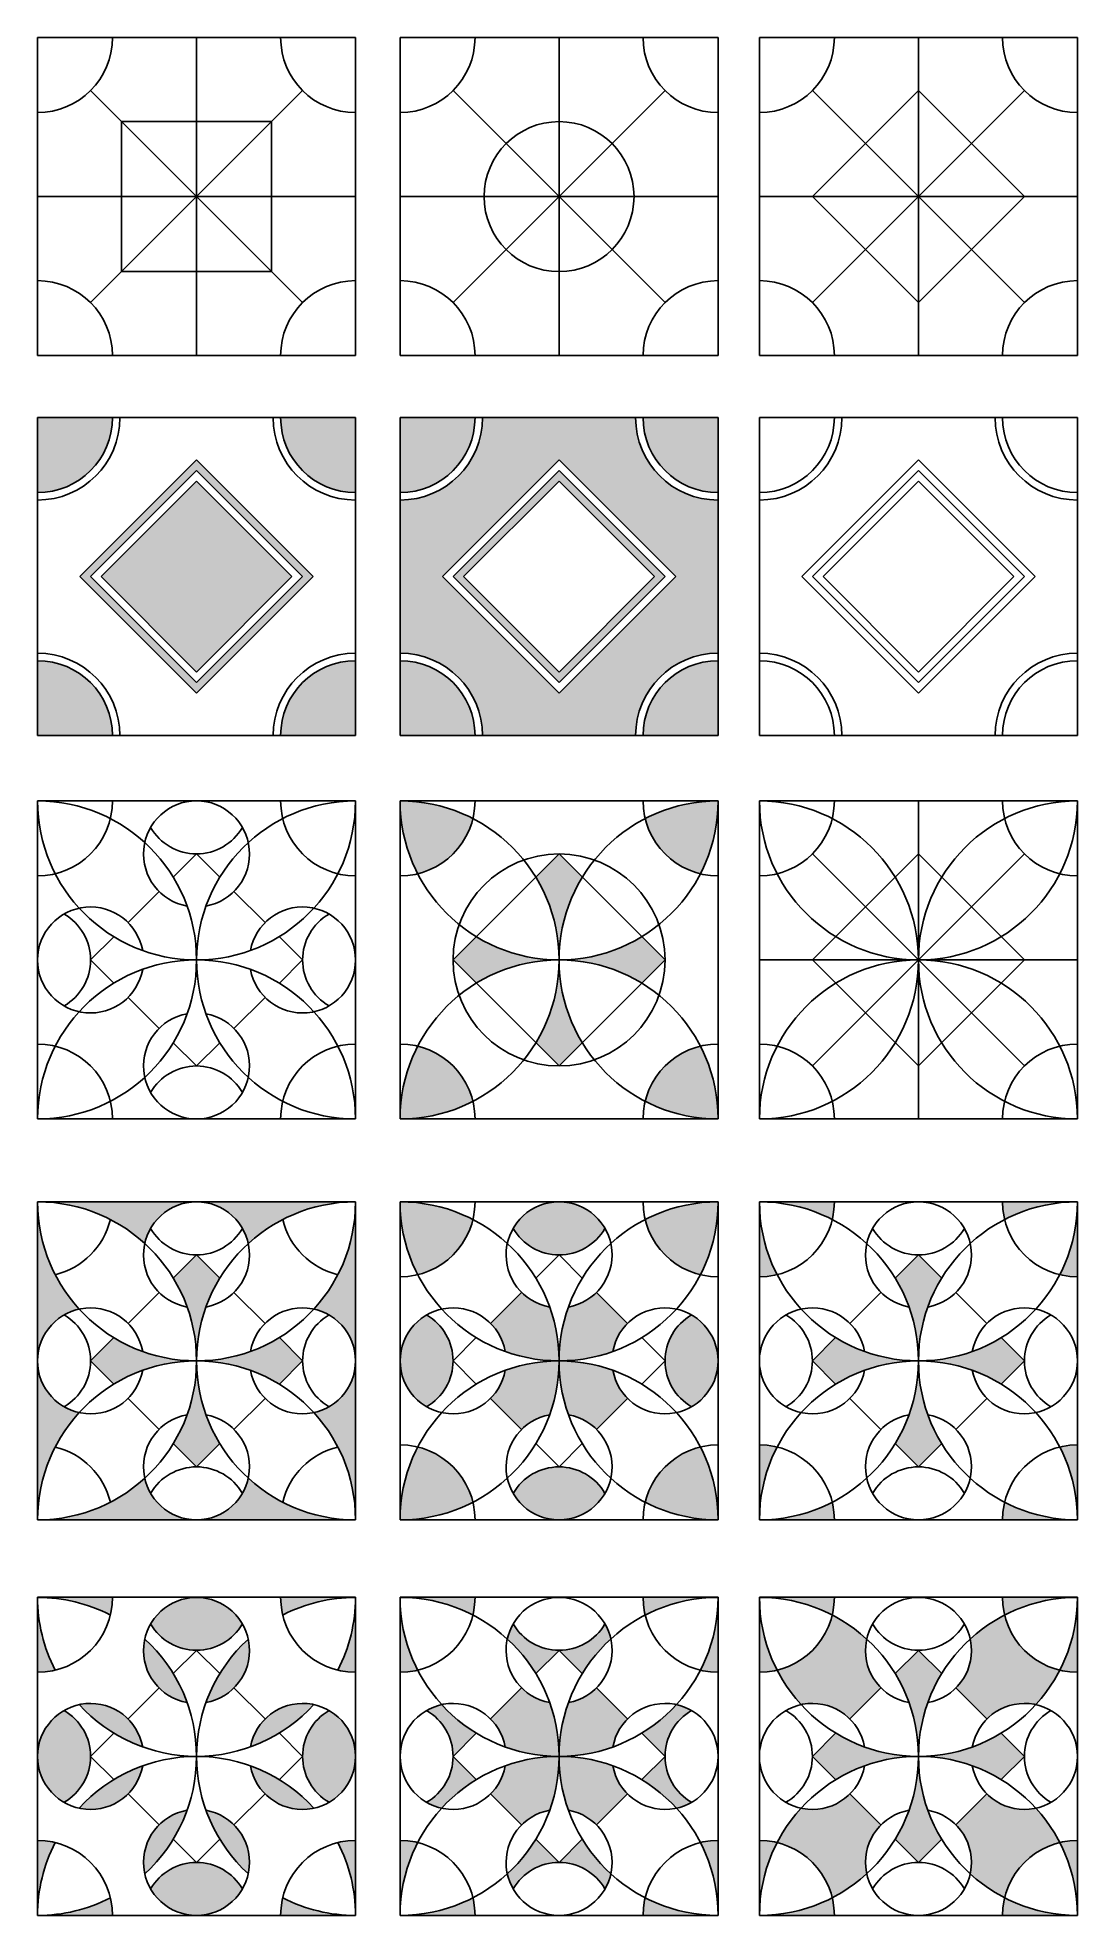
# Model space of a CAD drawing. Header units: inches. Extents: x -112 to 27, y -215 to 35.
import ezdxf

# ---------------------------------------------------------------- set-up
doc = ezdxf.new("R2010")
doc.units = ezdxf.units.IN
doc.header["$MEASUREMENT"] = 0

msp = doc.modelspace()

# ---------------------------------------------------------------- hatches: boundary and pattern name
h = msp.add_hatch(color=256)
h.paths.add_polyline_path([(-77.6, -36.74), (-90.33, -24.01), (-103.05, -36.74), (-90.33, -49.47)])
h.paths.add_polyline_path([(-101.54, -15.53), (-111.54, -15.53), (-111.54, -25.53, 0.414214)])
h.paths.add_polyline_path([(-111.54, -47.95), (-111.54, -57.95), (-101.54, -57.95, 0.414214)])
h.paths.add_polyline_path([(-69.11, -47.95, 0.414214), (-79.11, -57.95), (-69.11, -57.95)])
h.paths.add_polyline_path([(-69.11, -15.53), (-79.11, -15.53, 0.414214), (-69.11, -25.53)])
h = msp.add_hatch(color=256)
h.paths.add_polyline_path([(-20.75, -26.53, -0.414214), (-31.75, -15.53), (-52.17, -15.53, -0.414214), (-63.17, -26.53), (-63.17, -46.95, -0.414214), (-52.17, -57.95), (-31.75, -57.95, -0.414214), (-20.75, -46.95)])
h.paths.add_polyline_path([(-26.4, -36.74), (-41.96, -52.29), (-57.52, -36.74), (-41.96, -21.18)], flags=16)
h.paths.add_polyline_path([(-27.82, -36.74), (-41.96, -50.88), (-56.1, -36.74), (-41.96, -22.6)], flags=0)
h.paths.add_polyline_path([(-29.23, -36.74), (-41.96, -49.47), (-54.69, -36.74), (-41.96, -24.01)], flags=0)
h = msp.add_hatch(color=256)
h.paths.add_polyline_path([(-20.75, -15.53), (-30.75, -15.53, 0.414214), (-20.75, -25.53)])
h.paths.add_polyline_path([(-53.17, -15.53), (-63.17, -15.53), (-63.17, -25.53, 0.414214)])
h.paths.add_polyline_path([(-63.17, -47.95), (-63.17, -57.95), (-53.17, -57.95, 0.414214)])
h.paths.add_polyline_path([(-20.75, -47.95, 0.414214), (-30.75, -57.95), (-20.75, -57.95)])
h = msp.add_hatch(color=256)
h.paths.add_polyline_path([(-74.77, -36.74), (-90.33, -21.18), (-105.88, -36.74), (-90.33, -52.29)])
h.paths.add_polyline_path([(-90.33, -50.88), (-104.47, -36.74), (-90.33, -22.6), (-76.18, -36.74)], flags=16)
h.paths.add_polyline_path([(-90.33, -49.47), (-103.05, -36.74), (-90.33, -24.01), (-77.6, -36.74)], flags=0)
h = msp.add_hatch(color=256)
h.paths.add_polyline_path([(-30.92, -84.77, -0.137725), (-41.96, -87.87, -0.137725), (-30.92, -90.97), (-27.82, -87.87)])
h.paths.add_polyline_path([(-38.86, -76.82), (-41.96, -73.72), (-45.06, -76.82, -0.137725), (-41.96, -87.87, -0.137725)])
h.paths.add_polyline_path([(-53, -84.77), (-56.1, -87.87), (-53, -90.97, -0.137725), (-41.96, -87.87, -0.137725)])
h.paths.add_polyline_path([(-41.96, -87.87, -0.137725), (-45.06, -98.91), (-41.96, -102.01), (-38.86, -98.91, -0.137725)])
h.paths.add_polyline_path([(-53.45, -69.01, 0.119535), (-63.17, -66.65, 0.119535), (-60.82, -76.37, 0.280776)])
h.paths.add_polyline_path([(-60.82, -99.36, 0.119535), (-63.17, -109.08, 0.119535), (-53.45, -106.72, 0.280776)])
h.paths.add_polyline_path([(-23.1, -99.36, 0.280776), (-30.46, -106.72, 0.119535), (-20.75, -109.08, 0.119535)])
h.paths.add_polyline_path([(-20.75, -66.65, 0.119535), (-30.46, -69.01, 0.280776), (-23.1, -76.37, 0.119535)])
h = msp.add_hatch(color=256)
h.paths.add_polyline_path([(-111.54, -120.13), (-111.54, -141.34, -0.352097), (-105.99, -134.44, -0.187199)])
h.paths.add_polyline_path([(-90.33, -120.13), (-111.54, -120.13, -0.187199), (-97.23, -125.68, -0.352097)])
h.paths.add_polyline_path([(-69.11, -120.13), (-90.33, -120.13, -0.352097), (-83.42, -125.68, -0.187199)])
h.paths.add_polyline_path([(-69.11, -120.13, -0.187199), (-74.66, -134.44, -0.352097), (-69.11, -141.34)])
h.paths.add_polyline_path([(-69.11, -141.34, -0.352097), (-74.66, -148.25, -0.187199), (-69.11, -162.55)])
h.paths.add_polyline_path([(-83.42, -157, -0.352097), (-90.33, -162.55), (-69.11, -162.55, -0.187199)])
h.paths.add_polyline_path([(-97.23, -157, -0.187199), (-111.54, -162.55), (-90.33, -162.55, -0.352097)])
h.paths.add_polyline_path([(-105.99, -148.25, -0.352097), (-111.54, -141.34), (-111.54, -162.55, -0.187199)])
h.paths.add_polyline_path([(-90.33, -141.34, -0.137725), (-101.37, -138.24), (-104.47, -141.34), (-101.37, -144.44, -0.137725)])
h.paths.add_polyline_path([(-87.23, -130.3), (-90.33, -127.2), (-93.43, -130.3, -0.137725), (-90.33, -141.34, -0.137725)])
h.paths.add_polyline_path([(-79.28, -138.24, -0.137725), (-90.33, -141.34, -0.137725), (-79.28, -144.44), (-76.18, -141.34)])
h.paths.add_polyline_path([(-90.33, -141.34, -0.137725), (-93.43, -152.38), (-90.33, -155.48), (-87.23, -152.38, -0.137725)])
h = msp.add_hatch(color=256)
h.paths.add_polyline_path([(-60.82, -152.84, 0.119535), (-63.17, -162.55, 0.119535), (-53.45, -160.2, 0.280776)])
h.paths.add_polyline_path([(-59.64, -135.22, 0.57735), (-59.64, -147.47, 0.57735)])
h.paths.add_polyline_path([(-53.45, -122.49, 0.119535), (-63.17, -120.13, 0.119535), (-60.82, -129.85, 0.280776)])
h.paths.add_polyline_path([(-20.75, -120.13, 0.119535), (-30.46, -122.49, 0.280776), (-23.1, -129.85, 0.119535)])
h.paths.add_polyline_path([(-48.08, -123.66, 0.57735), (-35.84, -123.66, 0.57735)])
h.paths.add_polyline_path([(-24.28, -135.22, 0.57735), (-24.28, -147.47, 0.57735)])
h.paths.add_polyline_path([(-23.1, -152.84, 0.280776), (-30.46, -160.2, 0.119535), (-20.75, -162.55, 0.119535)])
h.paths.add_polyline_path([(-35.84, -159.02, 0.57735), (-48.08, -159.02, 0.57735)])
h = msp.add_hatch(color=256)
h.paths.add_polyline_path([(20.13, -141.34), (17.03, -138.24, -0.137725), (5.99, -141.34, -0.137725), (17.03, -144.44)])
h.paths.add_polyline_path([(5.99, -141.34, -0.137725), (-5.06, -138.24), (-8.16, -141.34), (-5.06, -144.44, -0.137725)])
h.paths.add_polyline_path([(9.09, -130.3), (5.99, -127.2), (2.89, -130.3, -0.137725), (5.99, -141.34, -0.137725)])
h.paths.add_polyline_path([(5.99, -141.34, -0.137725), (2.89, -152.38), (5.99, -155.48), (9.09, -152.38, -0.137725)])
h.paths.add_polyline_path([(27.2, -120.13, -0.119535), (24.84, -129.85, 0.059556), (27.2, -130.13)])
h.paths.add_polyline_path([(27.2, -120.13), (17.2, -120.13, 0.059556), (17.48, -122.49, -0.119535)])
h.paths.add_polyline_path([(-5.23, -120.13), (-15.23, -120.13, -0.119535), (-5.51, -122.49, 0.059556)])
h.paths.add_polyline_path([(-15.23, -120.13), (-15.23, -130.13, 0.059556), (-12.87, -129.85, -0.119535)])
h.paths.add_polyline_path([(-12.87, -152.84, 0.059556), (-15.23, -152.55), (-15.23, -162.55, -0.119535)])
h.paths.add_polyline_path([(-5.51, -160.2, -0.119535), (-15.23, -162.55), (-5.23, -162.55, 0.059556)])
h.paths.add_polyline_path([(17.48, -160.2, 0.059556), (17.2, -162.55), (27.2, -162.55, -0.119535)])
h.paths.add_polyline_path([(27.2, -152.55, 0.059556), (24.84, -152.84, -0.119535), (27.2, -162.55)])
h = msp.add_hatch(color=256)
h.paths.add_polyline_path([(-43.21, -134.16, -0.152987), (-46.96, -132.2), (-51.1, -136.34, -0.152987), (-49.14, -140.09, 0.086575), (-41.96, -141.34, 0.086575)])
h.paths.add_polyline_path([(-32.82, -136.34), (-36.96, -132.2, -0.152987), (-40.71, -134.16, 0.086575), (-41.96, -141.34, 0.086575), (-34.78, -140.09, -0.152987)])
h.paths.add_polyline_path([(-41.96, -141.34, 0.086575), (-49.14, -142.59, -0.152987), (-51.1, -146.34), (-46.96, -150.48, -0.152987), (-43.21, -148.52, 0.086575)])
h.paths.add_polyline_path([(-34.78, -142.59, 0.086575), (-41.96, -141.34, 0.086575), (-40.71, -148.52, -0.152987), (-36.96, -150.48), (-32.82, -146.34, -0.152987)])
h = msp.add_hatch(color=256)
h.paths.add_polyline_path([(-69.11, -172.88, -0.119535), (-71.47, -182.6, 0.059556), (-69.11, -182.88)])
h.paths.add_polyline_path([(-69.11, -172.88), (-79.11, -172.88, 0.059556), (-78.83, -175.24, -0.119535)])
h.paths.add_polyline_path([(-101.54, -172.88), (-111.54, -172.88, -0.119535), (-101.82, -175.24, 0.059556)])
h.paths.add_polyline_path([(-111.54, -172.88), (-111.54, -182.88, 0.059556), (-109.18, -182.6, -0.119535)])
h.paths.add_polyline_path([(-109.18, -205.59, 0.059556), (-111.54, -205.31), (-111.54, -215.31, -0.119535)])
h.paths.add_polyline_path([(-101.82, -212.95, -0.119535), (-111.54, -215.31), (-101.54, -215.31, 0.059556)])
h.paths.add_polyline_path([(-78.83, -212.95, 0.059556), (-79.11, -215.31), (-69.11, -215.31, -0.119535)])
h.paths.add_polyline_path([(-69.11, -205.31, 0.059556), (-71.47, -205.59, -0.119535), (-69.11, -215.31)])
h.paths.add_polyline_path([(-84.2, -211.78, 0.57735), (-96.45, -211.78, 0.57735)])
h.paths.add_polyline_path([(-91.58, -201.28, 0.425527), (-97.23, -209.76, 0.12188)])
h.paths.add_polyline_path([(-89.07, -201.28, 0.12188), (-83.42, -209.76, 0.425527)])
h.paths.add_polyline_path([(-83.14, -195.35, 0.425527), (-74.66, -201, 0.12188)])
h.paths.add_polyline_path([(-72.65, -187.97, 0.57735), (-72.65, -200.22, 0.57735)])
h.paths.add_polyline_path([(-74.66, -187.19, 0.425527), (-83.14, -192.84, 0.12188)])
h.paths.add_polyline_path([(-83.42, -178.44, 0.12188), (-89.07, -186.91, 0.425527)])
h.paths.add_polyline_path([(-97.23, -178.44, 0.425527), (-91.58, -186.91, 0.12188)])
h.paths.add_polyline_path([(-84.2, -176.42, 0.57735), (-96.45, -176.42, 0.57735)])
h.paths.add_polyline_path([(-105.99, -187.19, 0.12188), (-97.51, -192.84, 0.425527)])
h.paths.add_polyline_path([(-97.51, -195.35, 0.12188), (-105.99, -201, 0.425527)])
h.paths.add_polyline_path([(-108, -187.97, 0.57735), (-108, -200.22, 0.57735)])
h = msp.add_hatch(color=256)
h.paths.add_polyline_path([(-35.05, -178.44, 0.076893), (-35.84, -176.42, -0.267949), (-41.96, -179.96), (-38.86, -183.06, -0.070896)])
h.paths.add_polyline_path([(-41.96, -179.96, -0.267949), (-48.08, -176.42, 0.076893), (-48.87, -178.44, -0.070896), (-45.06, -183.06)])
h.paths.add_polyline_path([(-53, -191, -0.070896), (-57.62, -187.19, 0.076893), (-59.64, -187.97, -0.267949), (-56.1, -194.1)])
h.paths.add_polyline_path([(-53, -197.2), (-56.1, -194.1, -0.267949), (-59.64, -200.22, 0.076893), (-57.62, -201, -0.070896)])
h.paths.add_polyline_path([(-45.06, -205.14, -0.070896), (-48.87, -209.76, 0.076893), (-48.08, -211.78, -0.267949), (-41.96, -208.24)])
h.paths.add_polyline_path([(-38.86, -205.14), (-41.96, -208.24, -0.267949), (-35.84, -211.78, 0.076893), (-35.05, -209.76, -0.070896)])
h.paths.add_polyline_path([(-27.82, -194.1), (-30.92, -197.2, -0.070896), (-26.3, -201, 0.076893), (-24.28, -200.22, -0.267949)])
h.paths.add_polyline_path([(-24.28, -187.97, 0.076893), (-26.3, -187.19, -0.070896), (-30.92, -191), (-27.82, -194.1, -0.267949)])
h.paths.add_polyline_path([(-20.75, -172.88, -0.119535), (-23.1, -182.6, 0.059556), (-20.75, -182.88)])
h.paths.add_polyline_path([(-20.75, -172.88), (-30.75, -172.88, 0.059556), (-30.46, -175.24, -0.119535)])
h.paths.add_polyline_path([(-53.17, -172.88), (-63.17, -172.88, -0.119535), (-53.45, -175.24, 0.059556)])
h.paths.add_polyline_path([(-63.17, -172.88), (-63.17, -182.88, 0.059556), (-60.82, -182.6, -0.119535)])
h.paths.add_polyline_path([(-60.82, -205.59, 0.059556), (-63.17, -205.31), (-63.17, -215.31, -0.119535)])
h.paths.add_polyline_path([(-53.45, -212.95, -0.119535), (-63.17, -215.31), (-53.17, -215.31, 0.059556)])
h.paths.add_polyline_path([(-30.46, -212.95, 0.059556), (-30.75, -215.31), (-20.75, -215.31, -0.119535)])
h.paths.add_polyline_path([(-20.75, -205.31, 0.059556), (-23.1, -205.59, -0.119535), (-20.75, -215.31)])
h = msp.add_hatch(color=256)
h.paths.add_polyline_path([(27.2, -172.88), (17.2, -172.88, 0.059556), (17.48, -175.24, -0.119535)])
h.paths.add_polyline_path([(27.2, -172.88, -0.119535), (24.84, -182.6, 0.059556), (27.2, -182.88)])
h.paths.add_polyline_path([(27.2, -205.31, 0.059556), (24.84, -205.59, -0.119535), (27.2, -215.31)])
h.paths.add_polyline_path([(17.48, -212.95, 0.059556), (17.2, -215.31), (27.2, -215.31, -0.119535)])
h.paths.add_polyline_path([(-5.51, -212.95, -0.119535), (-15.23, -215.31), (-5.23, -215.31, 0.059556)])
h.paths.add_polyline_path([(-12.87, -205.59, 0.059556), (-15.23, -205.31), (-15.23, -215.31, -0.119535)])
h.paths.add_polyline_path([(-15.23, -172.88), (-15.23, -182.88, 0.059556), (-12.87, -182.6, -0.119535)])
h.paths.add_polyline_path([(-5.23, -172.88), (-15.23, -172.88, -0.119535), (-5.51, -175.24, 0.059556)])
h = msp.add_hatch(color=256)
h.paths.add_polyline_path([(-0.92, -178.44, 0.066183), (-5.51, -175.24, -0.280776), (-12.87, -182.6, 0.066183), (-9.68, -187.19, -0.255882), (-3.16, -189.1), (0.99, -184.96, -0.255882)])
h.paths.add_polyline_path([(0.99, -203.24), (-3.16, -199.1, -0.255882), (-9.68, -201, 0.066183), (-12.87, -205.59, -0.280776), (-5.51, -212.95, 0.066183), (-0.92, -209.76, -0.255882)])
h.paths.add_polyline_path([(24.84, -205.59, 0.066183), (21.65, -201, -0.255882), (15.13, -199.1), (10.99, -203.24, -0.255882), (12.89, -209.76, 0.066183), (17.48, -212.95, -0.280776)])
h.paths.add_polyline_path([(24.84, -182.6, -0.280776), (17.48, -175.24, 0.066183), (12.89, -178.44, -0.255882), (10.99, -184.96), (15.13, -189.1, -0.255882), (21.65, -187.19, 0.066183)])
h = msp.add_hatch(color=256)
h.paths.add_polyline_path([(9.09, -183.06), (5.99, -179.96), (2.89, -183.06, -0.137725), (5.99, -194.1, -0.137725)])
h.paths.add_polyline_path([(5.99, -194.1, -0.137725), (2.89, -205.14), (5.99, -208.24), (9.09, -205.14, -0.137725)])
h.paths.add_polyline_path([(-5.06, -191), (-8.16, -194.1), (-5.06, -197.2, -0.137725), (5.99, -194.1, -0.137725)])
h.paths.add_polyline_path([(20.13, -194.1), (17.03, -191, -0.137725), (5.99, -194.1, -0.137725), (17.03, -197.2)])
h = msp.add_hatch(color=256)
h.paths.add_polyline_path([(-43.21, -186.91, -0.152987), (-46.96, -184.96), (-51.1, -189.1, -0.152987), (-49.14, -192.84, 0.086575), (-41.96, -194.1, 0.086575)])
h.paths.add_polyline_path([(-32.82, -189.1), (-36.96, -184.96, -0.152987), (-40.71, -186.91, 0.086575), (-41.96, -194.1, 0.086575), (-34.78, -192.84, -0.152987)])
h.paths.add_polyline_path([(-41.96, -194.1, 0.086575), (-49.14, -195.35, -0.152987), (-51.1, -199.1), (-46.96, -203.24, -0.152987), (-43.21, -201.28, 0.086575)])
h.paths.add_polyline_path([(-34.78, -195.35, 0.086575), (-41.96, -194.1, 0.086575), (-40.71, -201.28, -0.152987), (-36.96, -203.24), (-32.82, -199.1, -0.152987)])

# ---------------------------------------------------------------- linework, layer by layer
for p, q in [((-69.11, 35.16), (-111.54, 35.16)), ((-111.54, 35.16), (-111.54, -7.26)), ((-90.33, 35.16), (-90.33, -7.26)), ((-69.11, -7.26), (-69.11, 35.16)), ((-20.75, 35.16), (-63.17, 35.16)), ((-63.17, 35.16), (-63.17, -7.26)), ((-41.96, 35.16), (-41.96, -7.26)), ((-20.75, -7.26), (-20.75, 35.16)), ((27.2, 35.16), (-15.23, 35.16)), ((-15.23, 35.16), (-15.23, -7.26)), ((5.99, 28.09), (5.99, 35.16)), ((5.99, 35.16), (5.99, -7.26)), ((27.2, -7.26), (27.2, 35.16)), ((-104.47, 28.09), (-76.18, -0.19)), ((-76.18, 28.09), (-104.47, -0.19)), ((-56.1, 28.09), (-27.82, -0.19)), ((-27.82, 28.09), (-56.1, -0.19)), ((5.99, 28.09), (-8.16, 13.95)), ((-8.16, 28.09), (20.13, -0.19)), ((20.13, 28.09), (-8.16, -0.19)), ((20.13, 13.95), (5.99, 28.09)), ((-80.33, 23.95), (-100.33, 23.95)), ((-100.33, 23.95), (-100.33, 3.95)), ((-80.33, 13.95), (-80.33, 23.95)), ((-111.54, 13.95), (-69.11, 13.95)), ((-80.33, 3.95), (-80.33, 13.95)), ((-63.17, 13.95), (-20.75, 13.95)), ((-15.23, 13.95), (27.2, 13.95)), ((-8.16, 13.95), (5.99, -0.19)), ((5.99, -0.19), (20.13, 13.95)), ((-100.33, 3.95), (-80.33, 3.95)), ((-111.54, -7.26), (-69.11, -7.26)), ((-63.17, -7.26), (-20.75, -7.26)), ((-15.23, -7.26), (27.2, -7.26)), ((-69.11, -15.53), (-111.54, -15.53)), ((-111.54, -15.53), (-111.54, -57.95)), ((-69.11, -57.95), (-69.11, -15.53)), ((-20.75, -15.53), (-63.17, -15.53)), ((-63.17, -15.53), (-63.17, -57.95)), ((-20.75, -57.95), (-20.75, -15.53)), ((27.2, -15.53), (-15.23, -15.53)), ((-15.23, -15.53), (-15.23, -57.95)), ((27.2, -57.95), (27.2, -15.53)), ((-90.33, -21.18), (-105.88, -36.74)), ((-74.77, -36.74), (-90.33, -21.18)), ((-41.96, -21.18), (-57.52, -36.74)), ((-26.4, -36.74), (-41.96, -21.18)), ((5.99, -21.18), (-9.57, -36.74)), ((21.54, -36.74), (5.99, -21.18)), ((-90.33, -22.6), (-104.47, -36.74)), ((-90.33, -24.01), (-103.05, -36.74)), ((-76.18, -36.74), (-90.33, -22.6)), ((-77.6, -36.74), (-90.33, -24.01)), ((-41.96, -22.6), (-56.1, -36.74)), ((-41.96, -24.01), (-54.69, -36.74)), ((-27.82, -36.74), (-41.96, -22.6)), ((-29.23, -36.74), (-41.96, -24.01)), ((5.99, -22.6), (-8.16, -36.74)), ((5.99, -24.01), (-6.74, -36.74)), ((20.13, -36.74), (5.99, -22.6)), ((18.71, -36.74), (5.99, -24.01)), ((-105.88, -36.74), (-90.33, -52.29)), ((-104.47, -36.74), (-90.33, -50.88)), ((-103.05, -36.74), (-90.33, -49.47)), ((-90.33, -50.88), (-76.18, -36.74)), ((-90.33, -49.47), (-77.6, -36.74)), ((-90.33, -52.29), (-74.77, -36.74)), ((-57.52, -36.74), (-41.96, -52.29)), ((-56.1, -36.74), (-41.96, -50.88)), ((-54.69, -36.74), (-41.96, -49.47)), ((-41.96, -50.88), (-27.82, -36.74)), ((-41.96, -49.47), (-29.23, -36.74)), ((-41.96, -52.29), (-26.4, -36.74)), ((-9.57, -36.74), (5.99, -52.29)), ((-8.16, -36.74), (5.99, -50.88)), ((-6.74, -36.74), (5.99, -49.47)), ((5.99, -50.88), (20.13, -36.74)), ((5.99, -52.29), (21.54, -36.74)), ((5.99, -49.47), (18.71, -36.74)), ((-111.54, -57.95), (-69.11, -57.95)), ((-63.17, -57.95), (-20.75, -57.95)), ((-15.23, -57.95), (27.2, -57.95)), ((-69.11, -66.65), (-111.54, -66.65)), ((-111.54, -66.65), (-111.54, -109.08)), ((-69.11, -109.08), (-69.11, -66.65)), ((-20.75, -66.65), (-63.17, -66.65)), ((-63.17, -66.65), (-63.17, -109.08)), ((-20.75, -109.08), (-20.75, -66.65)), ((27.2, -66.65), (-15.23, -66.65)), ((-15.23, -66.65), (-15.23, -109.08)), ((5.99, -73.72), (5.99, -66.65)), ((5.99, -66.65), (5.99, -109.08)), ((27.2, -109.08), (27.2, -66.65)), ((-90.33, -73.72), (-93.43, -76.82)), ((-87.23, -76.82), (-90.33, -73.72)), ((-41.96, -73.72), (-56.1, -87.87)), ((-27.82, -87.87), (-41.96, -73.72)), ((5.99, -73.72), (-8.16, -87.87)), ((-8.16, -73.72), (20.13, -102.01)), ((20.13, -73.72), (-8.16, -102.01)), ((20.13, -87.87), (5.99, -73.72)), ((-95.33, -78.72), (-99.47, -82.87)), ((-81.18, -82.87), (-85.33, -78.72)), ((-101.37, -84.77), (-104.47, -87.87)), ((-76.18, -87.87), (-79.28, -84.77)), ((-104.47, -87.87), (-101.37, -90.97)), ((-79.28, -90.97), (-76.18, -87.87)), ((-56.1, -87.87), (-41.96, -102.01)), ((-41.96, -102.01), (-27.82, -87.87)), ((-15.23, -87.87), (27.2, -87.87)), ((-8.16, -87.87), (5.99, -102.01)), ((5.99, -102.01), (20.13, -87.87)), ((-99.47, -92.87), (-95.33, -97.01)), ((-85.33, -97.01), (-81.18, -92.87)), ((-93.43, -98.91), (-90.33, -102.01)), ((-90.33, -102.01), (-87.23, -98.91)), ((-111.54, -109.08), (-69.11, -109.08)), ((-63.17, -109.08), (-20.75, -109.08)), ((-15.23, -109.08), (27.2, -109.08)), ((-69.11, -120.13), (-111.54, -120.13)), ((-111.54, -120.13), (-111.54, -162.55)), ((-69.11, -162.55), (-69.11, -120.13)), ((-20.75, -120.13), (-63.17, -120.13)), ((-63.17, -120.13), (-63.17, -162.55)), ((-20.75, -162.55), (-20.75, -120.13)), ((27.2, -120.13), (-15.23, -120.13)), ((-15.23, -120.13), (-15.23, -162.55)), ((27.2, -162.55), (27.2, -120.13)), ((-90.33, -127.2), (-93.43, -130.3)), ((-87.23, -130.3), (-90.33, -127.2)), ((-41.96, -127.2), (-45.06, -130.3)), ((-38.86, -130.3), (-41.96, -127.2)), ((5.99, -127.2), (2.89, -130.3)), ((9.09, -130.3), (5.99, -127.2)), ((-95.33, -132.2), (-99.47, -136.34)), ((-81.18, -136.34), (-85.33, -132.2)), ((-46.96, -132.2), (-51.1, -136.34)), ((-32.82, -136.34), (-36.96, -132.2)), ((0.99, -132.2), (-3.16, -136.34)), ((15.13, -136.34), (10.99, -132.2)), ((-101.37, -138.24), (-104.47, -141.34)), ((-76.18, -141.34), (-79.28, -138.24)), ((-53, -138.24), (-56.1, -141.34)), ((-27.82, -141.34), (-30.92, -138.24)), ((-5.06, -138.24), (-8.16, -141.34)), ((20.13, -141.34), (17.03, -138.24)), ((-104.47, -141.34), (-101.37, -144.44)), ((-79.28, -144.44), (-76.18, -141.34)), ((-56.1, -141.34), (-53, -144.44)), ((-30.92, -144.44), (-27.82, -141.34)), ((-8.16, -141.34), (-5.06, -144.44)), ((17.03, -144.44), (20.13, -141.34)), ((-99.47, -146.34), (-95.33, -150.48)), ((-85.33, -150.48), (-81.18, -146.34)), ((-51.1, -146.34), (-46.96, -150.48)), ((-36.96, -150.48), (-32.82, -146.34)), ((-3.16, -146.34), (0.99, -150.48)), ((10.99, -150.48), (15.13, -146.34)), ((-93.43, -152.38), (-90.33, -155.48)), ((-90.33, -155.48), (-87.23, -152.38)), ((-45.06, -152.38), (-41.96, -155.48)), ((-41.96, -155.48), (-38.86, -152.38)), ((2.89, -152.38), (5.99, -155.48)), ((5.99, -155.48), (9.09, -152.38)), ((-111.54, -162.55), (-69.11, -162.55)), ((-63.17, -162.55), (-20.75, -162.55)), ((-15.23, -162.55), (27.2, -162.55)), ((-69.11, -172.88), (-111.54, -172.88)), ((-111.54, -172.88), (-111.54, -215.31)), ((-69.11, -215.31), (-69.11, -172.88)), ((-20.75, -172.88), (-63.17, -172.88)), ((-63.17, -172.88), (-63.17, -215.31)), ((-20.75, -215.31), (-20.75, -172.88)), ((27.2, -172.88), (-15.23, -172.88)), ((-15.23, -172.88), (-15.23, -215.31)), ((27.2, -215.31), (27.2, -172.88)), ((-90.33, -179.96), (-93.43, -183.06)), ((-87.23, -183.06), (-90.33, -179.96)), ((-41.96, -179.96), (-45.06, -183.06)), ((-38.86, -183.06), (-41.96, -179.96)), ((5.99, -179.96), (2.89, -183.06)), ((9.09, -183.06), (5.99, -179.96)), ((-95.33, -184.96), (-99.47, -189.1)), ((-81.18, -189.1), (-85.33, -184.96)), ((-46.96, -184.96), (-51.1, -189.1)), ((-32.82, -189.1), (-36.96, -184.96)), ((0.99, -184.96), (-3.16, -189.1)), ((15.13, -189.1), (10.99, -184.96)), ((-101.37, -191), (-104.47, -194.1)), ((-76.18, -194.1), (-79.28, -191)), ((-53, -191), (-56.1, -194.1)), ((-27.82, -194.1), (-30.92, -191)), ((-5.06, -191), (-8.16, -194.1)), ((20.13, -194.1), (17.03, -191)), ((-104.47, -194.1), (-101.37, -197.2)), ((-79.28, -197.2), (-76.18, -194.1)), ((-56.1, -194.1), (-53, -197.2)), ((-30.92, -197.2), (-27.82, -194.1)), ((-8.16, -194.1), (-5.06, -197.2)), ((17.03, -197.2), (20.13, -194.1)), ((-99.47, -199.1), (-95.33, -203.24)), ((-85.33, -203.24), (-81.18, -199.1)), ((-51.1, -199.1), (-46.96, -203.24)), ((-36.96, -203.24), (-32.82, -199.1)), ((-3.16, -199.1), (0.99, -203.24)), ((10.99, -203.24), (15.13, -199.1)), ((-93.43, -205.14), (-90.33, -208.24)), ((-90.33, -208.24), (-87.23, -205.14)), ((-45.06, -205.14), (-41.96, -208.24)), ((-41.96, -208.24), (-38.86, -205.14)), ((2.89, -205.14), (5.99, -208.24)), ((5.99, -208.24), (9.09, -205.14)), ((-111.54, -215.31), (-69.11, -215.31)), ((-63.17, -215.31), (-20.75, -215.31)), ((-15.23, -215.31), (27.2, -215.31))]:
    msp.add_line(p, q)
for centre, radius in [((-41.96, 13.95), 10), ((-41.96, -87.87), 14.14)]:
    msp.add_circle(centre, radius)
for centre, radius, start, end in [((-111.54, 35.16), 10, 270, 0), ((-69.11, 35.16), 10, 180, 270), ((-63.17, 35.16), 10, 270, 0), ((-20.75, 35.16), 10, 180, 270), ((-15.23, 35.16), 10, 270, 0), ((27.2, 35.16), 10, 180, 270), ((-111.54, -7.26), 10, 0, 90), ((-69.11, -7.26), 10, 90, 180), ((-63.17, -7.26), 10, 0, 90), ((-20.75, -7.26), 10, 90, 180), ((-15.23, -7.26), 10, 0, 90), ((27.2, -7.26), 10, 90, 180), ((-111.54, -15.53), 10, 270, 0), ((-111.54, -15.53), 11, 270, 0), ((-69.11, -15.53), 11, 180, 270), ((-69.11, -15.53), 10, 180, 270), ((-63.17, -15.53), 10, 270, 0), ((-63.17, -15.53), 11, 270, 0), ((-20.75, -15.53), 11, 180, 270), ((-20.75, -15.53), 10, 180, 270), ((-15.23, -15.53), 10, 270, 0), ((-15.23, -15.53), 11, 270, 0), ((27.2, -15.53), 11, 180, 270), ((27.2, -15.53), 10, 180, 270), ((-111.54, -57.95), 11, 0, 90), ((-69.11, -57.95), 11, 90, 180), ((-63.17, -57.95), 11, 0, 90), ((-20.75, -57.95), 11, 90, 180), ((-15.23, -57.95), 11, 0, 90), ((27.2, -57.95), 11, 90, 180), ((-111.54, -57.95), 10, 0, 90), ((-69.11, -57.95), 10, 90, 180), ((-63.17, -57.95), 10, 0, 90), ((-20.75, -57.95), 10, 90, 180), ((-15.23, -57.95), 10, 0, 90), ((27.2, -57.95), 10, 90, 180), ((-111.54, -66.65), 10, 270, 0), ((-90.33, -66.65), 21.21, 180, 0), ((-111.54, -87.87), 21.21, 270, 90), ((-90.33, -73.72), 7.07, 280.2078, 259.7922), ((-69.11, -87.87), 21.21, 90, 270), ((-69.11, -66.65), 10, 180, 270), ((-63.17, -66.65), 10, 270, 0), ((-41.96, -66.65), 21.21, 180, 0), ((-63.17, -87.87), 21.21, 270, 90), ((-20.75, -87.87), 21.21, 90, 270), ((-20.75, -66.65), 10, 180, 270), ((-15.23, -66.65), 10, 270, 0), ((5.99, -66.65), 21.21, 180, 0), ((-15.23, -87.87), 21.21, 270, 90), ((27.2, -87.87), 21.21, 90, 270), ((27.2, -66.65), 10, 180, 270), ((-90.33, -66.65), 7.07, 210, 330), ((-104.47, -87.87), 7.07, 10.2078, 349.7922), ((-111.54, -87.87), 7.07, 300, 60), ((-76.18, -87.87), 7.07, 190.2078, 169.7922), ((-69.11, -87.87), 7.07, 120, 240), ((-90.33, -109.08), 21.21, 0, 180), ((-41.96, -109.08), 21.21, 0, 180), ((5.99, -109.08), 21.21, 0, 180), ((-90.33, -102.01), 7.07, 100.2078, 79.7922), ((-111.54, -109.08), 10, 0, 90), ((-69.11, -109.08), 10, 90, 180), ((-63.17, -109.08), 10, 0, 90), ((-20.75, -109.08), 10, 90, 180), ((-15.23, -109.08), 10, 0, 90), ((27.2, -109.08), 10, 90, 180), ((-90.33, -109.08), 7.07, 30, 150), ((-90.33, -120.13), 21.21, 180, 0), ((-111.54, -141.34), 21.21, 270, 90), ((-90.33, -127.2), 7.07, 280.2078, 259.7922), ((-69.11, -141.34), 21.21, 90, 270), ((-63.17, -120.13), 10, 270, 0), ((-41.96, -120.13), 21.21, 180, 0), ((-63.17, -141.34), 21.21, 270, 90), ((-41.96, -127.2), 7.07, 280.2078, 259.7922), ((-20.75, -141.34), 21.21, 90, 270), ((-20.75, -120.13), 10, 180, 270), ((-15.23, -120.13), 10, 270, 0), ((5.99, -120.13), 21.21, 180, 0), ((-15.23, -141.34), 21.21, 270, 90), ((5.99, -127.2), 7.07, 280.2078, 259.7922), ((27.2, -141.34), 21.21, 90, 270), ((27.2, -120.13), 10, 180, 270), ((-111.54, -120.13), 10, 283.633, 346.367), ((-69.11, -120.13), 10, 193.633, 256.367), ((-90.33, -120.13), 7.07, 210, 330), ((-41.96, -120.13), 7.07, 210, 330), ((5.99, -120.13), 7.07, 210, 330), ((-104.47, -141.34), 7.07, 10.2078, 349.7922), ((-111.54, -141.34), 7.07, 300, 60), ((-76.18, -141.34), 7.07, 190.2078, 169.7922), ((-69.11, -141.34), 7.07, 120, 240), ((-56.1, -141.34), 7.07, 10.2078, 349.7922), ((-63.17, -141.34), 7.07, 300, 60), ((-27.82, -141.34), 7.07, 190.2078, 169.7922), ((-20.75, -141.34), 7.07, 120, 240), ((-8.16, -141.34), 7.07, 10.2078, 349.7922), ((-15.23, -141.34), 7.07, 300, 60), ((20.13, -141.34), 7.07, 190.2078, 169.7922), ((27.2, -141.34), 7.07, 120, 240), ((-90.33, -162.55), 21.21, 0, 180), ((-41.96, -162.55), 21.21, 0, 180), ((5.99, -162.55), 21.21, 0, 180), ((-90.33, -155.48), 7.07, 100.2078, 79.7922), ((-41.96, -155.48), 7.07, 100.2078, 79.7922), ((5.99, -155.48), 7.07, 100.2078, 79.7922), ((-63.17, -162.55), 10, 0, 90), ((-20.75, -162.55), 10, 90, 180), ((-15.23, -162.55), 10, 0, 90), ((27.2, -162.55), 10, 90, 180), ((-111.54, -162.55), 10, 13.633, 76.367), ((-69.11, -162.55), 10, 103.633, 166.367), ((-90.33, -162.55), 7.07, 30, 150), ((-41.96, -162.55), 7.07, 30, 150), ((5.99, -162.55), 7.07, 30, 150), ((-111.54, -172.88), 10, 270, 0), ((-90.33, -172.88), 21.21, 180, 207.266), ((-111.54, -194.1), 21.21, 62.734, 90), ((-90.33, -179.96), 7.07, 280.2078, 259.7922), ((-69.11, -172.88), 10, 180, 270), ((-69.11, -194.1), 21.21, 90, 117.266), ((-90.33, -172.88), 21.21, 332.734, 0), ((-63.17, -172.88), 10, 270, 0), ((-41.96, -172.88), 21.21, 180, 0), ((-63.17, -194.1), 21.21, 270, 90), ((-41.96, -179.96), 7.07, 280.2078, 259.7922), ((-20.75, -194.1), 21.21, 90, 270), ((-20.75, -172.88), 10, 180, 270), ((-15.23, -172.88), 10, 270, 0), ((5.99, -172.88), 21.21, 180, 0), ((-15.23, -194.1), 21.21, 270, 90), ((5.99, -179.96), 7.07, 280.2078, 259.7922), ((27.2, -194.1), 21.21, 90, 270), ((27.2, -172.88), 10, 180, 270), ((-90.33, -172.88), 7.07, 210, 330), ((-41.96, -172.88), 7.07, 210, 330), ((5.99, -172.88), 7.07, 210, 330), ((-111.54, -194.1), 21.21, 312.412, 47.588), ((-69.11, -194.1), 21.21, 132.412, 227.588), ((-104.47, -194.1), 7.07, 10.2078, 349.7922), ((-90.33, -172.88), 21.21, 222.412, 317.588), ((-76.18, -194.1), 7.07, 190.2078, 169.7922), ((-56.1, -194.1), 7.07, 10.2078, 349.7922), ((-27.82, -194.1), 7.07, 190.2078, 169.7922), ((-8.16, -194.1), 7.07, 10.2078, 349.7922), ((20.13, -194.1), 7.07, 190.2078, 169.7922), ((-111.54, -194.1), 7.07, 300, 60), ((-69.11, -194.1), 7.07, 120, 240), ((-63.17, -194.1), 7.07, 300, 60), ((-20.75, -194.1), 7.07, 120, 240), ((-15.23, -194.1), 7.07, 300, 60), ((27.2, -194.1), 7.07, 120, 240), ((-90.33, -215.31), 21.21, 42.412, 137.588), ((-41.96, -215.31), 21.21, 0, 180), ((5.99, -215.31), 21.21, 0, 180), ((-90.33, -208.24), 7.07, 100.2078, 79.7922), ((-41.96, -208.24), 7.07, 100.2078, 79.7922), ((5.99, -208.24), 7.07, 100.2078, 79.7922), ((-111.54, -215.31), 10, 0, 90), ((-69.11, -215.31), 10, 90, 180), ((-63.17, -215.31), 10, 0, 90), ((-20.75, -215.31), 10, 90, 180), ((-15.23, -215.31), 10, 0, 90), ((27.2, -215.31), 10, 90, 180), ((-90.33, -215.31), 21.21, 152.734, 180), ((-90.33, -215.31), 21.21, 0, 27.266), ((-90.33, -215.31), 7.07, 30, 150), ((-41.96, -215.31), 7.07, 30, 150), ((5.99, -215.31), 7.07, 30, 150), ((-111.54, -194.1), 21.21, 270, 297.266), ((-69.11, -194.1), 21.21, 242.734, 270)]:
    msp.add_arc(centre, radius, start, end)

doc.saveas('drawing.dxf')
